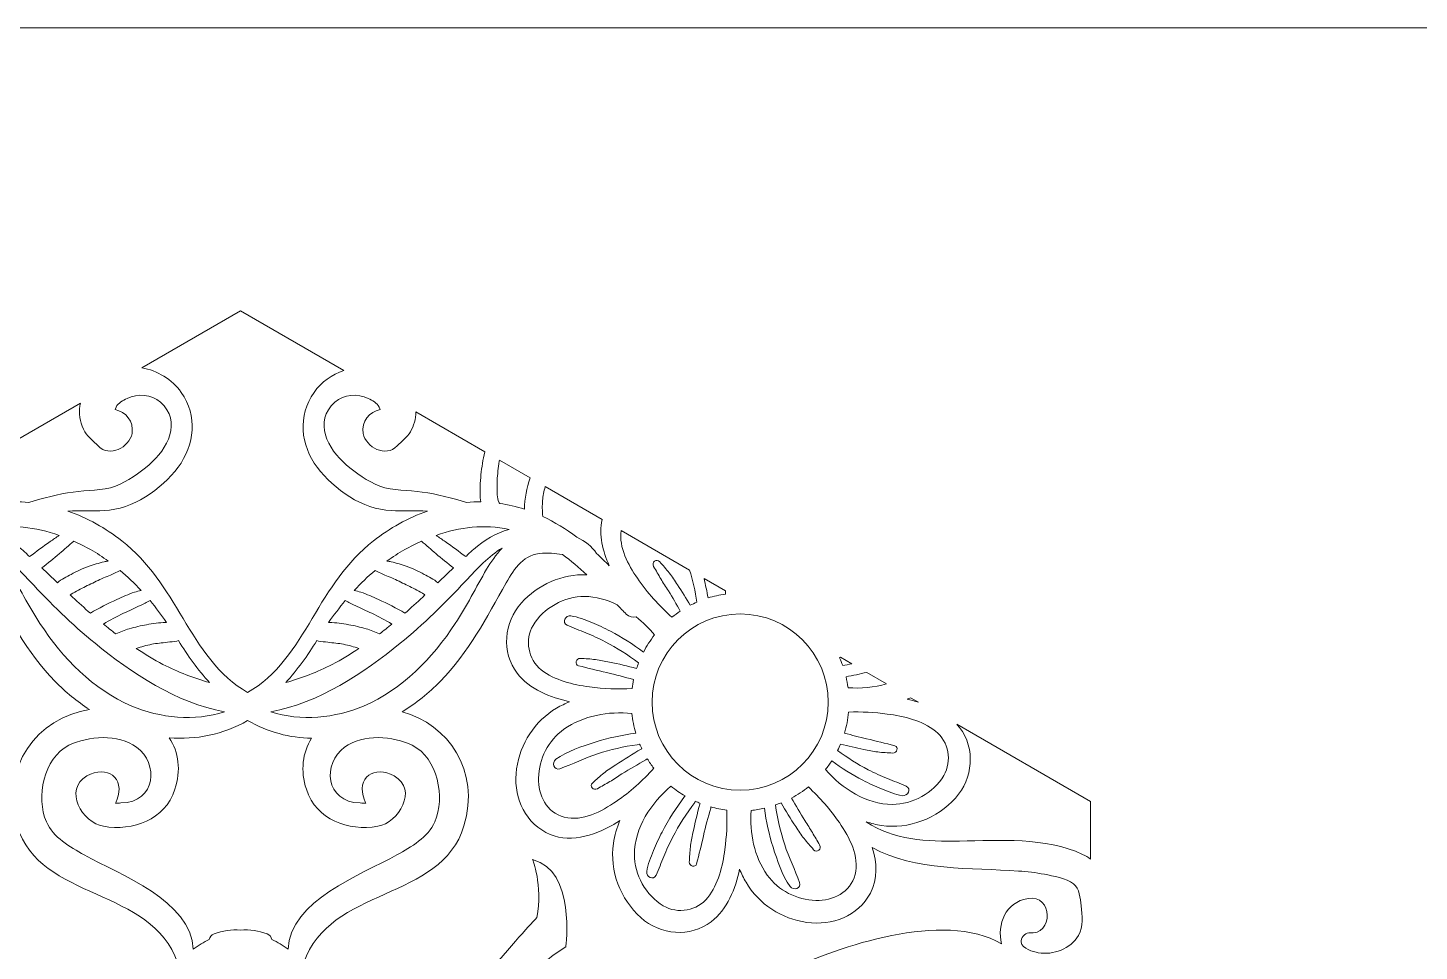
# Model space of a CAD drawing. Extents: x 7 to 992, y -718 to -282.
# Drawn here: x 127.5 to 256, y -367.8 to -282.5 of the extents above; entities that cross this region are included whole.
import ezdxf

# ---------------------------------------------------------------- set-up
doc = ezdxf.new("R2010")
doc.units = 0
doc.header["$MEASUREMENT"] = 0
doc.layers.add('Layer 1', color=7, linetype='Continuous')

msp = doc.modelspace()

# ---------------------------------------------------------------- linework, layer by layer
at = {"layer": 'Layer 1', "lineweight": 0}
for points, knots in [([(515.44, -282.48), (515.44, -282.48), (265.44, -282.48), (265.44, -282.48), (265.44, -282.48), (259.14, -282.48), (259.14, -282.48), (259.14, -282.48), (27.26, -282.48), (27.26, -282.48), (27.26, -282.48), (27.26, -282.86), (27.26, -282.86), (27.26, -282.86), (25.9, -282.86), (25.9, -282.86), (25.9, -282.86), (24.9, -282.86), (24.9, -282.86), (24.9, -282.86), (7.49, -306.85), (7.49, -306.85), (7.49, -306.85), (7.49, -496.33), (7.49, -496.33), (7.49, -496.33), (24.9, -524.26), (24.9, -524.26), (24.9, -524.26), (25.04, -524.26), (25.04, -524.26), (25.04, -524.26), (25.9, -525.98), (25.9, -525.98), (25.9, -525.98), (34.58, -543.33), (34.58, -543.33), (34.58, -543.33), (85.48, -645.12), (85.48, -645.12), (85.48, -645.12), (85.48, -693.39), (85.48, -693.39), (85.48, -693.6), (85.49, -693.81), (85.49, -694.02), (85.35, -694.6), (85.27, -695.2), (85.27, -695.83), (85.27, -695.83), (85.27, -710.02), (85.27, -710.02), (85.27, -714.22), (88.67, -717.63), (92.87, -717.63), (92.87, -717.63), (107.07, -717.63), (107.07, -717.63), (107.48, -717.63), (107.89, -717.59), (108.29, -717.52), (108.74, -717.55), (109.19, -717.56), (109.64, -717.56), (109.64, -717.56), (182.16, -717.56), (182.16, -717.56), (182.56, -717.56), (182.97, -717.55), (183.37, -717.53), (183.74, -717.59), (184.13, -717.63), (184.52, -717.63), (184.52, -717.63), (198.72, -717.63), (198.72, -717.63), (202.92, -717.63), (206.32, -714.22), (206.32, -710.02), (206.32, -710.02), (206.32, -695.83), (206.32, -695.83), (206.32, -695.53), (206.3, -695.25), (206.27, -694.96), (206.3, -694.46), (206.32, -693.96), (206.33, -693.45), (206.33, -693.45), (206.33, -645.12), (206.33, -645.12), (206.33, -645.12), (257.2, -543.33), (257.2, -543.33), (257.2, -543.33), (259.14, -539.46), (259.14, -539.46), (259.14, -539.46), (266.76, -524.21), (266.76, -524.21), (266.76, -524.21), (266.76, -645.12), (266.76, -645.12), (266.76, -645.12), (363.47, -645.12), (363.47, -645.12), (363.74, -645.12), (364, -645.1), (364.27, -645.1), (364.76, -645.2), (365.27, -645.25), (365.79, -645.25), (365.79, -645.25), (379.98, -645.25), (379.98, -645.25), (384.18, -645.25), (387.59, -641.84), (387.59, -637.64), (387.59, -637.64), (387.59, -623.45), (387.59, -623.45), (387.59, -623.12), (387.56, -622.8), (387.52, -622.49), (387.56, -621.96), (387.58, -621.43), (387.58, -620.89), (387.58, -620.89), (387.58, -584.63), (387.58, -584.63), (387.58, -584.63), (508.12, -524.36), (508.12, -524.36), (508.12, -524.36), (508.12, -717.56), (508.12, -717.56), (508.12, -717.56), (544.38, -717.56), (544.38, -717.56), (545.28, -717.56), (546.17, -717.51), (547.05, -717.42), (547.05, -717.42), (560.83, -717.42), (560.83, -717.42), (565.03, -717.42), (568.44, -714.01), (568.44, -709.81), (568.44, -709.81), (568.44, -696.13), (568.44, -696.13), (568.53, -695.25), (568.59, -694.36), (568.59, -693.45), (568.59, -693.45), (568.59, -645.12), (568.59, -645.12), (568.59, -645.12), (689.44, -645.12), (689.44, -645.12), (689.44, -645.12), (689.44, -693.39), (689.44, -693.39), (689.44, -693.59), (689.45, -693.79), (689.46, -693.99), (689.34, -694.51), (689.28, -695.06), (689.28, -695.61), (689.28, -695.61), (689.28, -709.81), (689.28, -709.81), (689.28, -714.01), (692.69, -717.42), (696.89, -717.42), (696.89, -717.42), (710.98, -717.42), (710.98, -717.42), (711.84, -717.51), (712.72, -717.56), (713.61, -717.56), (713.61, -717.56), (749.9, -717.56), (749.9, -717.56), (749.9, -717.56), (749.9, -524.21), (749.9, -524.21), (749.9, -524.21), (870.73, -584.62), (870.73, -584.62), (870.73, -584.62), (870.73, -620.95), (870.73, -620.95), (870.73, -621.35), (870.74, -621.75), (870.76, -622.15), (870.71, -622.51), (870.67, -622.87), (870.67, -623.23), (870.67, -623.23), (870.67, -637.43), (870.67, -637.43), (870.67, -641.63), (874.08, -645.04), (878.28, -645.04), (878.28, -645.04), (892.48, -645.04), (892.48, -645.04), (892.58, -645.04), (892.69, -645.03), (892.79, -645.02), (893.49, -645.08), (894.19, -645.12), (894.9, -645.12), (894.9, -645.12), (991.58, -645.12), (991.58, -645.12), (991.58, -645.12), (991.58, -282.48), (991.58, -282.48), (991.58, -282.48), (515.44, -282.48), (515.44, -282.48)], [0, 0, 0, 0, 1, 1, 1, 2, 2, 2, 3, 3, 3, 4, 4, 4, 5, 5, 5, 6, 6, 6, 7, 7, 7, 8, 8, 8, 9, 9, 9, 10, 10, 10, 11, 11, 11, 12, 12, 12, 13, 13, 13, 14, 14, 14, 15, 15, 15, 16, 16, 16, 17, 17, 17, 18, 18, 18, 19, 19, 19, 20, 20, 20, 21, 21, 21, 22, 22, 22, 23, 23, 23, 24, 24, 24, 25, 25, 25, 26, 26, 26, 27, 27, 27, 28, 28, 28, 29, 29, 29, 30, 30, 30, 31, 31, 31, 32, 32, 32, 33, 33, 33, 34, 34, 34, 35, 35, 35, 36, 36, 36, 37, 37, 37, 38, 38, 38, 39, 39, 39, 40, 40, 40, 41, 41, 41, 42, 42, 42, 43, 43, 43, 44, 44, 44, 45, 45, 45, 46, 46, 46, 47, 47, 47, 48, 48, 48, 49, 49, 49, 50, 50, 50, 51, 51, 51, 52, 52, 52, 53, 53, 53, 54, 54, 54, 55, 55, 55, 56, 56, 56, 57, 57, 57, 58, 58, 58, 59, 59, 59, 60, 60, 60, 61, 61, 61, 62, 62, 62, 63, 63, 63, 64, 64, 64, 65, 65, 65, 66, 66, 66, 67, 67, 67, 68, 68, 68, 69, 69, 69, 70, 70, 70, 71, 71, 71, 72, 72, 72, 73, 73, 73, 74, 74, 74, 74]), ([(153.96, -316.15), (152.43, -318.31), (152.71, -321.02), (154.26, -323.07), (155.81, -325.12), (158.45, -326.97), (161.07, -327.07), (162.19, -327.12), (163.31, -327.08), (164.43, -327.11), (162.63, -327.75), (160.95, -328.69), (159.46, -329.87), (156.94, -331.86), (155.4, -334.32), (153.79, -337.04), (152.27, -339.61), (150.5, -342.39), (147.83, -343.86), (145.16, -342.39), (143.39, -339.61), (141.87, -337.04), (140.26, -334.32), (138.72, -331.86), (136.2, -329.87), (134.71, -328.69), (133.03, -327.75), (131.23, -327.11), (132.35, -327.08), (133.47, -327.12), (134.59, -327.07), (137.21, -326.97), (139.85, -325.12), (141.4, -323.07), (142.94, -321.02), (143.22, -318.31), (141.7, -316.15), (140.84, -314.94), (139.49, -314.15), (138.06, -313.88), (138.06, -313.88), (147.18, -308.62), (147.18, -308.62), (147.18, -308.62), (156.71, -314.12), (156.71, -314.12), (155.62, -314.51), (154.64, -315.19), (153.96, -316.15)], [0, 0, 0, 0, 1, 1, 1, 2, 2, 2, 3, 3, 3, 4, 4, 4, 5, 5, 5, 6, 6, 6, 7, 7, 7, 8, 8, 8, 9, 9, 9, 10, 10, 10, 11, 11, 11, 12, 12, 12, 13, 13, 13, 14, 14, 14, 15, 15, 15, 16, 16, 16, 16]), ([(132.8, -319.79), (133.12, -320.33), (133.6, -320.66), (134.02, -321.1), (135.05, -322.19), (136.91, -321.24), (137.15, -319.95), (137.34, -318.84), (136.57, -317.93), (135.59, -317.74), (135.59, -317.74), (135.68, -317.51), (135.68, -317.51), (135.86, -317.13), (136.33, -316.89), (136.69, -316.72), (137.68, -316.26), (138.93, -316.29), (139.77, -317.05), (141.78, -318.86), (140.42, -321.39), (138.74, -322.83), (137.82, -323.61), (136.76, -324.38), (135.63, -324.81), (134.39, -325.28), (132.99, -325.16), (131.7, -325.36), (130.33, -325.57), (128.95, -325.89), (127.61, -326.31), (127.16, -326.27), (126.73, -326.26), (126.3, -326.26), (126.38, -325.79), (126.37, -325.3), (126.35, -324.82), (126.33, -324.12), (126.26, -323.41), (126.14, -322.72), (126.04, -322.16), (125.95, -321.55), (125.68, -321.03), (125.68, -321.03), (132.39, -317.16), (132.39, -317.16), (132.35, -317.31), (132.32, -317.46), (132.31, -317.61), (132.23, -318.37), (132.41, -319.13), (132.8, -319.79)], [0, 0, 0, 0, 1, 1, 1, 2, 2, 2, 3, 3, 3, 4, 4, 4, 5, 5, 5, 6, 6, 6, 7, 7, 7, 8, 8, 8, 9, 9, 9, 10, 10, 10, 11, 11, 11, 12, 12, 12, 13, 13, 13, 14, 14, 14, 15, 15, 15, 16, 16, 16, 17, 17, 17, 17]), ([(158.51, -319.95), (158.74, -321.24), (160.6, -322.19), (161.64, -321.1), (162.06, -320.66), (162.54, -320.33), (162.86, -319.79), (163.19, -319.24), (163.36, -318.6), (163.36, -317.96), (163.36, -317.96), (169.73, -321.64), (169.73, -321.64), (169.63, -322), (169.58, -322.37), (169.52, -322.72), (169.4, -323.41), (169.33, -324.12), (169.31, -324.82), (169.29, -325.3), (169.28, -325.79), (169.36, -326.26), (168.93, -326.26), (168.49, -326.27), (168.05, -326.31), (166.71, -325.89), (165.33, -325.57), (163.96, -325.36), (162.67, -325.16), (161.26, -325.28), (160.03, -324.81), (158.9, -324.38), (157.83, -323.61), (156.92, -322.83), (155.24, -321.39), (153.87, -318.86), (155.89, -317.05), (156.73, -316.29), (157.98, -316.26), (158.97, -316.72), (159.33, -316.89), (159.8, -317.13), (159.98, -317.51), (159.98, -317.51), (160.07, -317.74), (160.07, -317.74), (159.09, -317.93), (158.32, -318.84), (158.51, -319.95)], [0, 0, 0, 0, 1, 1, 1, 2, 2, 2, 3, 3, 3, 4, 4, 4, 5, 5, 5, 6, 6, 6, 7, 7, 7, 8, 8, 8, 9, 9, 9, 10, 10, 10, 11, 11, 11, 12, 12, 12, 13, 13, 13, 14, 14, 14, 15, 15, 15, 16, 16, 16, 16]), ([(173.39, -326.94), (172.65, -326.7), (171.89, -326.52), (171.11, -326.41), (171.11, -326.41), (171.06, -326.35), (171.06, -326.35), (171.06, -326.35), (170.97, -326.13), (170.97, -326.13), (170.97, -326.13), (170.94, -325.98), (170.94, -325.98), (170.84, -325.5), (170.86, -325), (170.87, -324.51), (170.89, -323.92), (170.94, -323.34), (171.03, -322.76), (171.04, -322.64), (171.07, -322.53), (171.09, -322.42), (171.09, -322.42), (173.91, -324.05), (173.91, -324.05), (173.6, -324.98), (173.41, -325.96), (173.39, -326.94)], [0, 0, 0, 0, 1, 1, 1, 2, 2, 2, 3, 3, 3, 4, 4, 4, 5, 5, 5, 6, 6, 6, 7, 7, 7, 8, 8, 8, 9, 9, 9, 9]), ([(181.23, -332.16), (180.85, -331.78), (180.45, -331.4), (180.05, -331.03), (179.63, -330.38), (178.99, -329.88), (178.23, -329.53), (177.23, -328.78), (176.19, -328.13), (175.08, -327.61), (175.04, -327.11), (175.03, -326.6), (175.07, -326.13), (175.11, -325.73), (175.2, -325.29), (175.31, -324.86), (175.31, -324.86), (180.57, -327.9), (180.57, -327.9), (180.26, -329.31), (180.62, -330.83), (181.23, -332.16)], [0, 0, 0, 0, 1, 1, 1, 2, 2, 2, 3, 3, 3, 4, 4, 4, 5, 5, 5, 6, 6, 6, 7, 7, 7, 7]), ([(130.42, -329.36), (130.14, -329.55), (129.86, -329.74), (129.58, -329.93), (128.94, -330.37), (128.32, -330.85), (127.69, -331.32), (127.45, -331.1), (127.21, -330.87), (126.97, -330.66), (125.98, -329.78), (124.87, -329.15), (123.68, -328.81), (125.97, -328.3), (128.25, -328.59), (130.42, -329.36)], [0, 0, 0, 0, 1, 1, 1, 2, 2, 2, 3, 3, 3, 4, 4, 4, 5, 5, 5, 5]), ([(171.98, -328.81), (170.78, -329.15), (169.68, -329.78), (168.69, -330.66), (168.44, -330.87), (168.21, -331.1), (167.97, -331.32), (167.34, -330.85), (166.72, -330.37), (166.08, -329.93), (165.8, -329.74), (165.52, -329.55), (165.24, -329.36), (167.41, -328.59), (169.69, -328.3), (171.98, -328.81)], [0, 0, 0, 0, 1, 1, 1, 2, 2, 2, 3, 3, 3, 4, 4, 4, 5, 5, 5, 5]), ([(188.71, -335.82), (188.33, -335.19), (187.95, -334.55), (187.54, -333.93), (187.29, -333.56), (187.05, -333.17), (186.77, -332.83), (186.48, -332.48), (186.19, -332.14), (185.89, -331.8), (185.58, -331.45), (185.1, -331.85), (185.33, -332.24), (185.56, -332.62), (185.77, -333), (185.99, -333.38), (186.21, -333.76), (186.46, -334.12), (186.7, -334.49), (187.08, -335.1), (187.44, -335.73), (187.79, -336.36), (187.53, -336.53), (187.27, -336.72), (187.02, -336.92), (185.83, -335.85), (184.74, -334.65), (183.83, -333.32), (182.97, -332.07), (182.11, -330.48), (182.32, -328.91), (182.32, -328.91), (188.64, -332.56), (188.64, -332.56), (188.94, -333.53), (189.17, -334.52), (189.33, -335.53), (189.11, -335.62), (188.91, -335.72), (188.71, -335.82)], [0, 0, 0, 0, 1, 1, 1, 2, 2, 2, 3, 3, 3, 4, 4, 4, 5, 5, 5, 6, 6, 6, 7, 7, 7, 8, 8, 8, 9, 9, 9, 10, 10, 10, 11, 11, 11, 12, 12, 12, 13, 13, 13, 13]), ([(134.57, -331.79), (134.07, -331.92), (133.58, -332.07), (133.09, -332.25), (132.55, -332.44), (132.03, -332.69), (131.53, -332.96), (131.11, -333.19), (130.63, -333.42), (130.26, -333.73), (129.78, -333.27), (129.3, -332.82), (128.82, -332.36), (129.37, -331.93), (129.92, -331.5), (130.45, -331.04), (130.89, -330.66), (131.33, -330.28), (131.77, -329.9), (132.29, -330.14), (132.81, -330.39), (133.32, -330.67), (133.89, -330.99), (134.43, -331.36), (134.96, -331.74), (134.83, -331.76), (134.7, -331.76), (134.57, -331.79)], [0, 0, 0, 0, 1, 1, 1, 2, 2, 2, 3, 3, 3, 4, 4, 4, 5, 5, 5, 6, 6, 6, 7, 7, 7, 8, 8, 8, 9, 9, 9, 9]), ([(160.7, -331.74), (161.23, -331.36), (161.77, -330.99), (162.34, -330.67), (162.85, -330.39), (163.37, -330.14), (163.89, -329.9), (164.33, -330.28), (164.77, -330.66), (165.21, -331.04), (165.74, -331.5), (166.29, -331.93), (166.84, -332.36), (166.36, -332.82), (165.88, -333.27), (165.4, -333.73), (165.03, -333.42), (164.55, -333.19), (164.13, -332.96), (163.63, -332.69), (163.11, -332.44), (162.57, -332.25), (162.08, -332.07), (161.59, -331.92), (161.08, -331.79), (160.96, -331.76), (160.83, -331.76), (160.7, -331.74)], [0, 0, 0, 0, 1, 1, 1, 2, 2, 2, 3, 3, 3, 4, 4, 4, 5, 5, 5, 6, 6, 6, 7, 7, 7, 8, 8, 8, 9, 9, 9, 9]), ([(123.94, -333.74), (125.77, -336.99), (127.42, -340.14), (130.05, -342.85), (131, -343.83), (132.08, -344.71), (133.23, -345.45), (128.46, -346.18), (124.9, -350.71), (126.55, -356.2), (128.63, -363.13), (139.02, -361.86), (141.34, -368.81), (140.77, -369.37), (140.28, -369.96), (139.89, -370.55), (138.29, -372.98), (136.4, -377.25), (136.97, -380.43), (135.48, -381.16), (134.09, -382.08), (132.83, -383.16), (132.83, -383.16), (129, -378.06), (129, -378.06), (128.24, -373.47), (119.82, -364.67), (119.82, -364.67), (119.25, -361.61), (120.21, -359.31), (120.21, -359.31), (116.19, -360.27), (117.15, -367.35), (117.15, -367.35), (123.65, -371.17), (125.37, -380.35), (125.37, -380.35), (128.61, -382.22), (130.06, -384.17), (130.68, -385.3), (130, -386.09), (129.38, -386.94), (128.82, -387.84), (126.57, -386.7), (124.08, -385.98), (121.85, -384.81), (118.93, -383.28), (116.1, -381.62), (113.35, -379.8), (107.88, -376.2), (102.53, -372.18), (96.54, -369.46), (92.41, -367.59), (83.84, -364.48), (78.31, -366.43), (78.43, -364.82), (77.6, -363.2), (75.75, -362.89), (73.45, -362.5), (73.34, -366.31), (75.69, -366.08), (76.06, -366.05), (76.46, -366.59), (76.39, -366.94), (76.28, -367.54), (75.29, -367.82), (74.81, -367.9), (73.45, -368.15), (71.79, -367.56), (71.1, -366.31), (70.63, -365.48), (70.72, -364.47), (70.85, -363.57), (70.95, -362.87), (70.97, -361.99), (71.56, -361.54), (72.21, -361.03), (73.45, -360.81), (74.23, -360.66), (75.03, -360.5), (75.83, -360.42), (76.64, -360.36), (80.92, -360.04), (86.24, -360.39), (90.13, -358.2), (89.7, -359.59), (89.61, -361.08), (90.31, -362.39), (91.46, -364.54), (93.83, -365.43), (96.19, -365.1), (98.52, -364.77), (100.6, -363.43), (101.8, -361.4), (102.02, -361.01), (102.21, -360.6), (102.38, -360.19), (102.78, -361.97), (103.52, -363.91), (105.01, -365.04), (106.96, -366.53), (109.71, -366.27), (111.51, -364.66), (113.41, -362.96), (114.42, -360.34), (114.05, -357.81), (113.94, -357.08), (113.73, -356.37), (113.45, -355.69), (113.64, -355.81), (113.82, -355.95), (114.02, -356.06), (115.85, -357.11), (118.29, -357.87), (120.28, -356.8), (122.44, -355.65), (123.32, -353.27), (122.99, -350.92), (122.66, -348.59), (121.33, -346.51), (119.29, -345.31), (118.9, -345.08), (118.5, -344.9), (118.09, -344.72), (119.86, -344.33), (121.8, -343.59), (122.93, -342.1), (124.42, -340.15), (124.16, -337.4), (122.55, -335.6), (121.03, -333.9), (118.77, -332.92), (116.5, -333), (117.22, -332.33), (117.97, -331.7), (118.76, -331.13), (119.42, -331.01), (120.12, -330.99), (120.6, -331.01), (122.3, -331.07), (123.17, -332.37), (123.94, -333.74)], [0, 0, 0, 0, 1, 1, 1, 2, 2, 2, 3, 3, 3, 4, 4, 4, 5, 5, 5, 6, 6, 6, 7, 7, 7, 8, 8, 8, 9, 9, 9, 10, 10, 10, 11, 11, 11, 12, 12, 12, 13, 13, 13, 14, 14, 14, 15, 15, 15, 16, 16, 16, 17, 17, 17, 18, 18, 18, 19, 19, 19, 20, 20, 20, 21, 21, 21, 22, 22, 22, 23, 23, 23, 24, 24, 24, 25, 25, 25, 26, 26, 26, 27, 27, 27, 28, 28, 28, 29, 29, 29, 30, 30, 30, 31, 31, 31, 32, 32, 32, 33, 33, 33, 34, 34, 34, 35, 35, 35, 36, 36, 36, 37, 37, 37, 38, 38, 38, 39, 39, 39, 40, 40, 40, 41, 41, 41, 42, 42, 42, 43, 43, 43, 44, 44, 44, 45, 45, 45, 46, 46, 46, 47, 47, 47, 47]), ([(137.12, -345.12), (133.53, -343.58), (130.77, -340.71), (128.65, -337.5), (127.58, -335.88), (126.74, -334.16), (125.76, -332.49), (125.36, -331.82), (124.89, -331.13), (124.33, -330.53), (125.57, -331.29), (126.61, -332.41), (127.71, -333.59), (129.6, -335.63), (131.59, -337.57), (133.74, -339.33), (137.06, -342.04), (141.29, -344.86), (145.69, -345.66), (142.93, -346.56), (139.72, -346.23), (137.12, -345.12)], [0, 0, 0, 0, 1, 1, 1, 2, 2, 2, 3, 3, 3, 4, 4, 4, 5, 5, 5, 6, 6, 6, 7, 7, 7, 7]), ([(161.91, -339.33), (164.07, -337.57), (166.06, -335.63), (167.95, -333.59), (169.04, -332.41), (170.09, -331.29), (171.33, -330.53), (170.77, -331.13), (170.3, -331.82), (169.9, -332.49), (168.92, -334.16), (168.07, -335.88), (167.01, -337.5), (164.88, -340.71), (162.13, -343.58), (158.54, -345.12), (155.94, -346.23), (152.73, -346.56), (149.97, -345.66), (154.37, -344.86), (158.6, -342.04), (161.91, -339.33)], [0, 0, 0, 0, 1, 1, 1, 2, 2, 2, 3, 3, 3, 4, 4, 4, 5, 5, 5, 6, 6, 6, 7, 7, 7, 7]), ([(175.06, -331.01), (175.54, -330.99), (176.23, -331.01), (176.9, -331.13), (177.69, -331.7), (178.43, -332.33), (179.16, -333), (176.89, -332.92), (174.63, -333.9), (173.11, -335.6), (171.5, -337.4), (171.24, -340.15), (172.72, -342.1), (173.86, -343.59), (175.8, -344.33), (177.57, -344.72), (177.16, -344.9), (176.75, -345.08), (176.37, -345.31), (174.33, -346.51), (173, -348.59), (172.67, -350.92), (172.33, -353.27), (173.22, -355.65), (175.38, -356.8), (177.37, -357.87), (179.81, -357.11), (181.64, -356.06), (181.83, -355.95), (182.02, -355.81), (182.21, -355.69), (181.93, -356.37), (181.72, -357.08), (181.61, -357.81), (181.24, -360.34), (182.25, -362.96), (184.15, -364.66), (185.95, -366.27), (188.7, -366.53), (190.65, -365.04), (192.14, -363.91), (192.88, -361.97), (193.27, -360.19), (193.44, -360.6), (193.63, -361.01), (193.86, -361.4), (195.06, -363.43), (197.14, -364.77), (199.47, -365.1), (201.82, -365.43), (204.2, -364.54), (205.35, -362.39), (206.05, -361.08), (205.96, -359.59), (205.52, -358.2), (209.42, -360.39), (214.74, -360.04), (219.02, -360.36), (219.83, -360.42), (220.63, -360.5), (221.42, -360.66), (222.21, -360.81), (223.44, -361.03), (224.1, -361.54), (224.69, -361.99), (224.71, -362.87), (224.81, -363.57), (224.94, -364.47), (225.02, -365.48), (224.56, -366.31), (223.87, -367.56), (222.21, -368.15), (220.85, -367.9), (220.37, -367.82), (219.38, -367.54), (219.27, -366.94), (219.2, -366.59), (219.6, -366.05), (219.97, -366.08), (222.32, -366.31), (222.21, -362.5), (219.91, -362.89), (217.8, -363.24), (217.03, -365.28), (217.46, -367.09), (212.09, -363.91), (202.32, -367.42), (197.82, -369.46), (191.82, -372.18), (186.48, -376.2), (181.01, -379.8), (178.26, -381.62), (175.43, -383.28), (172.51, -384.81), (170.28, -385.98), (167.79, -386.7), (165.54, -387.84), (164.98, -386.94), (164.36, -386.09), (163.68, -385.3), (164.3, -384.17), (165.75, -382.22), (168.99, -380.35), (168.99, -380.35), (170.71, -371.17), (177.21, -367.35), (177.21, -367.35), (178.17, -360.27), (174.15, -359.31), (174.15, -359.31), (175.11, -361.61), (174.53, -364.67), (174.53, -364.67), (166.12, -373.47), (165.35, -378.06), (165.35, -378.06), (161.53, -383.16), (161.53, -383.16), (160.27, -382.08), (158.88, -381.16), (157.39, -380.43), (157.96, -377.25), (156.07, -372.98), (154.47, -370.55), (154.08, -369.96), (153.58, -369.37), (153.02, -368.81), (155.34, -361.86), (165.73, -363.13), (167.81, -356.2), (169.34, -351.09), (166.36, -346.82), (162.1, -345.66), (163.37, -344.87), (164.56, -343.93), (165.61, -342.85), (168.24, -340.14), (169.89, -336.99), (171.71, -333.74), (172.49, -332.37), (173.36, -331.07), (175.06, -331.01)], [0, 0, 0, 0, 1, 1, 1, 2, 2, 2, 3, 3, 3, 4, 4, 4, 5, 5, 5, 6, 6, 6, 7, 7, 7, 8, 8, 8, 9, 9, 9, 10, 10, 10, 11, 11, 11, 12, 12, 12, 13, 13, 13, 14, 14, 14, 15, 15, 15, 16, 16, 16, 17, 17, 17, 18, 18, 18, 19, 19, 19, 20, 20, 20, 21, 21, 21, 22, 22, 22, 23, 23, 23, 24, 24, 24, 25, 25, 25, 26, 26, 26, 27, 27, 27, 28, 28, 28, 29, 29, 29, 30, 30, 30, 31, 31, 31, 32, 32, 32, 33, 33, 33, 34, 34, 34, 35, 35, 35, 36, 36, 36, 37, 37, 37, 38, 38, 38, 39, 39, 39, 40, 40, 40, 41, 41, 41, 42, 42, 42, 43, 43, 43, 44, 44, 44, 45, 45, 45, 46, 46, 46, 47, 47, 47, 47]), ([(137.37, -334.61), (136.82, -334.79), (136.28, -335.04), (135.75, -335.28), (134.91, -335.66), (134.1, -336.09), (133.3, -336.53), (133.3, -336.53), (133.11, -336.38), (133.11, -336.38), (132.54, -335.88), (131.99, -335.38), (131.44, -334.86), (131.44, -334.86), (131.69, -334.71), (131.69, -334.71), (131.91, -334.58), (132.14, -334.45), (132.37, -334.33), (132.8, -334.1), (133.24, -333.89), (133.68, -333.68), (134.12, -333.46), (134.56, -333.26), (135.02, -333.09), (135.37, -332.95), (135.71, -332.77), (136.05, -332.59), (136.73, -333.17), (137.38, -333.78), (137.98, -334.44), (137.78, -334.49), (137.57, -334.55), (137.37, -334.61)], [0, 0, 0, 0, 1, 1, 1, 2, 2, 2, 3, 3, 3, 4, 4, 4, 5, 5, 5, 6, 6, 6, 7, 7, 7, 8, 8, 8, 9, 9, 9, 10, 10, 10, 11, 11, 11, 11]), ([(161.98, -333.68), (162.41, -333.89), (162.86, -334.1), (163.29, -334.33), (163.52, -334.45), (163.75, -334.58), (163.97, -334.71), (163.97, -334.71), (164.21, -334.86), (164.21, -334.86), (163.67, -335.38), (163.11, -335.88), (162.55, -336.38), (162.55, -336.38), (162.36, -336.53), (162.36, -336.53), (161.56, -336.09), (160.75, -335.66), (159.91, -335.28), (159.38, -335.04), (158.84, -334.79), (158.29, -334.61), (158.09, -334.55), (157.88, -334.49), (157.68, -334.44), (158.28, -333.78), (158.92, -333.17), (159.6, -332.59), (159.95, -332.77), (160.29, -332.95), (160.64, -333.09), (161.1, -333.26), (161.54, -333.46), (161.98, -333.68)], [0, 0, 0, 0, 1, 1, 1, 2, 2, 2, 3, 3, 3, 4, 4, 4, 5, 5, 5, 6, 6, 6, 7, 7, 7, 8, 8, 8, 9, 9, 9, 10, 10, 10, 11, 11, 11, 11]), ([(189.98, -333.33), (189.98, -333.33), (191.97, -334.48), (191.97, -334.48), (191.96, -334.59), (191.96, -334.69), (191.95, -334.8), (191.4, -334.87), (190.86, -334.98), (190.35, -335.14), (190.25, -334.53), (190.12, -333.93), (189.98, -333.33)], [0, 0, 0, 0, 1, 1, 1, 2, 2, 2, 3, 3, 3, 4, 4, 4, 4]), ([(140.26, -337.4), (139.67, -337.41), (139.07, -337.51), (138.5, -337.61), (137.95, -337.7), (137.42, -337.83), (136.89, -337.99), (136.48, -338.11), (136.06, -338.27), (135.66, -338.46), (135.27, -338.16), (134.88, -337.86), (134.5, -337.55), (135.11, -337.2), (135.73, -336.87), (136.36, -336.56), (136.87, -336.31), (137.39, -336.1), (137.89, -335.85), (138.2, -335.69), (138.51, -335.54), (138.82, -335.39), (139.36, -336.04), (139.86, -336.71), (140.34, -337.4), (140.34, -337.4), (140.26, -337.4), (140.26, -337.4)], [0, 0, 0, 0, 1, 1, 1, 2, 2, 2, 3, 3, 3, 4, 4, 4, 5, 5, 5, 6, 6, 6, 7, 7, 7, 8, 8, 8, 9, 9, 9, 9]), ([(157.77, -335.85), (158.27, -336.1), (158.79, -336.31), (159.3, -336.56), (159.93, -336.87), (160.55, -337.2), (161.15, -337.55), (160.78, -337.86), (160.39, -338.16), (160, -338.46), (159.6, -338.27), (159.18, -338.11), (158.77, -337.99), (158.24, -337.83), (157.7, -337.7), (157.16, -337.61), (156.58, -337.51), (155.98, -337.41), (155.4, -337.4), (155.4, -337.4), (155.31, -337.4), (155.31, -337.4), (155.79, -336.71), (156.3, -336.04), (156.84, -335.39), (157.15, -335.54), (157.46, -335.69), (157.77, -335.85)], [0, 0, 0, 0, 1, 1, 1, 2, 2, 2, 3, 3, 3, 4, 4, 4, 5, 5, 5, 6, 6, 6, 7, 7, 7, 8, 8, 8, 9, 9, 9, 9]), ([(182.79, -336.63), (183.07, -336.91), (183.41, -336.96), (183.7, -336.88), (184.34, -337.39), (184.92, -337.96), (185.41, -338.56), (185.02, -339.05), (184.68, -339.58), (184.39, -340.14), (183.42, -339.42), (182.4, -338.76), (181.33, -338.21), (180.77, -337.92), (180.2, -337.65), (179.62, -337.41), (178.99, -337.16), (178.36, -336.9), (177.69, -336.79), (177.2, -336.71), (176.82, -337.41), (177.34, -337.66), (177.9, -337.93), (178.49, -338.12), (179.07, -338.36), (179.67, -338.61), (180.26, -338.88), (180.84, -339.18), (181.93, -339.75), (182.96, -340.4), (183.94, -341.14), (183.87, -341.31), (183.81, -341.48), (183.75, -341.65), (182.92, -341.43), (182.09, -341.23), (181.25, -341.06), (180.82, -340.98), (180.39, -340.88), (179.96, -340.83), (179.5, -340.77), (179.03, -340.75), (178.56, -340.72), (178.19, -340.69), (177.99, -341.3), (178.4, -341.4), (179.26, -341.62), (180.12, -341.84), (180.99, -342.03), (181.82, -342.23), (182.65, -342.44), (183.47, -342.68), (183.42, -342.96), (183.38, -343.23), (183.34, -343.51), (182.03, -343.58), (180.71, -343.54), (179.4, -343.36), (177.86, -343.14), (176.2, -342.76), (174.95, -341.78), (173.72, -340.81), (173.41, -339.01), (174.19, -337.67), (175.13, -336.06), (177.09, -335), (178.95, -335), (179.99, -335.01), (181, -335.3), (181.95, -335.76), (182.23, -336.05), (182.51, -336.34), (182.79, -336.63)], [0, 0, 0, 0, 1, 1, 1, 2, 2, 2, 3, 3, 3, 4, 4, 4, 5, 5, 5, 6, 6, 6, 7, 7, 7, 8, 8, 8, 9, 9, 9, 10, 10, 10, 11, 11, 11, 12, 12, 12, 13, 13, 13, 14, 14, 14, 15, 15, 15, 16, 16, 16, 17, 17, 17, 18, 18, 18, 19, 19, 19, 20, 20, 20, 21, 21, 21, 22, 22, 22, 23, 23, 23, 24, 24, 24, 24]), ([(193.32, -336.62), (197.81, -336.62), (201.46, -340.27), (201.46, -344.76), (201.46, -349.24), (197.81, -352.89), (193.32, -352.89), (188.83, -352.89), (185.18, -349.24), (185.18, -344.76), (185.18, -340.27), (188.83, -336.62), (193.32, -336.62)], [0, 0, 0, 0, 1, 1, 1, 2, 2, 2, 3, 3, 3, 4, 4, 4, 4]), ([(140.01, -341.28), (139.16, -340.83), (138.34, -340.33), (137.54, -339.8), (138.01, -339.65), (138.48, -339.52), (138.97, -339.42), (139.45, -339.33), (139.89, -339.29), (140.42, -339.23), (140.71, -339.19), (141.01, -339.18), (141.29, -339.12), (141.29, -339.12), (141.44, -339.08), (141.44, -339.08), (142.3, -340.44), (143.22, -341.79), (144.31, -342.96), (142.85, -342.53), (141.42, -342.01), (140.01, -341.28)], [0, 0, 0, 0, 1, 1, 1, 2, 2, 2, 3, 3, 3, 4, 4, 4, 5, 5, 5, 6, 6, 6, 7, 7, 7, 7]), ([(156.69, -339.42), (157.17, -339.52), (157.65, -339.65), (158.11, -339.8), (157.32, -340.33), (156.5, -340.83), (155.65, -341.28), (154.24, -342.01), (152.81, -342.53), (151.35, -342.96), (152.44, -341.79), (153.36, -340.44), (154.22, -339.08), (154.22, -339.08), (154.36, -339.12), (154.36, -339.12), (154.65, -339.18), (154.95, -339.19), (155.24, -339.23), (155.76, -339.29), (156.2, -339.33), (156.69, -339.42)], [0, 0, 0, 0, 1, 1, 1, 2, 2, 2, 3, 3, 3, 4, 4, 4, 5, 5, 5, 6, 6, 6, 7, 7, 7, 7]), ([(202.79, -341.39), (202.7, -341.14), (202.61, -340.9), (202.5, -340.66), (202.5, -340.66), (202.59, -340.61), (202.59, -340.61), (202.59, -340.61), (203.64, -341.22), (203.64, -341.22), (203.35, -341.27), (203.07, -341.34), (202.79, -341.39)], [0, 0, 0, 0, 1, 1, 1, 2, 2, 2, 3, 3, 3, 4, 4, 4, 4]), ([(205.02, -342.01), (205.02, -342.01), (206.84, -343.07), (206.84, -343.07), (205.69, -343.4), (204.46, -343.52), (203.28, -343.43), (203.24, -343.09), (203.17, -342.75), (203.1, -342.42), (203.74, -342.31), (204.38, -342.17), (205.02, -342.01)], [0, 0, 0, 0, 1, 1, 1, 2, 2, 2, 3, 3, 3, 4, 4, 4, 4]), ([(208.74, -344.49), (208.85, -344.45), (208.95, -344.4), (209.06, -344.35), (209.06, -344.35), (209.78, -344.77), (209.78, -344.77), (209.44, -344.66), (209.09, -344.57), (208.74, -344.49)], [0, 0, 0, 0, 1, 1, 1, 2, 2, 2, 3, 3, 3, 3]), ([(176.66, -350.91), (177.85, -350.5), (178.96, -349.91), (180.15, -349.53), (181.35, -349.15), (182.57, -348.86), (183.82, -348.69), (183.82, -348.69), (184.03, -348.63), (184.03, -348.63), (184.1, -348.78), (184.18, -348.93), (184.25, -349.08), (184.25, -349.08), (184.18, -349.1), (184.18, -349.1), (183.38, -349.56), (182.6, -350.04), (181.83, -350.55), (181.46, -350.8), (181.07, -351.04), (180.72, -351.32), (180.38, -351.61), (180.04, -351.9), (179.7, -352.2), (179.35, -352.51), (179.75, -352.99), (180.14, -352.76), (180.51, -352.53), (180.9, -352.32), (181.28, -352.1), (181.66, -351.88), (182.02, -351.62), (182.39, -351.39), (183.11, -350.94), (183.85, -350.51), (184.6, -350.1), (184.6, -350.1), (184.74, -349.99), (184.74, -349.99), (184.93, -350.29), (185.13, -350.59), (185.35, -350.87), (184.31, -352.02), (183.15, -353.06), (181.87, -353.93), (180.52, -354.86), (178.76, -355.81), (177.07, -355.38), (175.43, -354.96), (174.65, -353.35), (174.69, -351.77), (174.74, -349.99), (175.59, -348.31), (177.04, -347.27), (178.81, -346), (181.17, -345.59), (183.31, -345.81), (183.38, -346.43), (183.5, -347.04), (183.68, -347.63), (182.41, -347.81), (181.16, -348.07), (179.93, -348.46), (178.71, -348.84), (177.35, -349.28), (176.3, -350.04), (175.9, -350.33), (176.11, -351.1), (176.66, -350.91)], [0, 0, 0, 0, 1, 1, 1, 2, 2, 2, 3, 3, 3, 4, 4, 4, 5, 5, 5, 6, 6, 6, 7, 7, 7, 8, 8, 8, 9, 9, 9, 10, 10, 10, 11, 11, 11, 12, 12, 12, 13, 13, 13, 14, 14, 14, 15, 15, 15, 16, 16, 16, 17, 17, 17, 18, 18, 18, 19, 19, 19, 20, 20, 20, 21, 21, 21, 22, 22, 22, 23, 23, 23, 23]), ([(208.65, -352.53), (208.09, -352.26), (207.49, -352.07), (206.92, -351.82), (206.32, -351.58), (205.73, -351.31), (205.15, -351.01), (204.16, -350.49), (203.22, -349.89), (202.32, -349.24), (202.42, -349.03), (202.52, -348.83), (202.6, -348.63), (203.31, -348.81), (204.02, -348.98), (204.74, -349.13), (205.17, -349.21), (205.59, -349.31), (206.02, -349.36), (206.49, -349.42), (206.96, -349.44), (207.42, -349.47), (207.8, -349.5), (208, -348.89), (207.59, -348.79), (206.73, -348.57), (205.87, -348.35), (205, -348.15), (204.31, -348), (203.64, -347.81), (202.96, -347.62), (203.15, -347), (203.27, -346.35), (203.33, -345.68), (204.53, -345.64), (205.73, -345.69), (206.91, -345.86), (208.45, -346.07), (210.12, -346.45), (211.36, -347.44), (212.59, -348.4), (212.91, -350.2), (212.12, -351.55), (211.18, -353.16), (209.22, -354.22), (207.37, -354.21), (204.99, -354.2), (202.74, -352.75), (201.2, -350.99), (201.41, -350.73), (201.6, -350.46), (201.78, -350.18), (202.7, -350.85), (203.65, -351.46), (204.66, -351.98), (205.22, -352.27), (205.79, -352.54), (206.37, -352.78), (207, -353.03), (207.63, -353.29), (208.3, -353.4), (208.79, -353.48), (209.17, -352.78), (208.65, -352.53)], [0, 0, 0, 0, 1, 1, 1, 2, 2, 2, 3, 3, 3, 4, 4, 4, 5, 5, 5, 6, 6, 6, 7, 7, 7, 8, 8, 8, 9, 9, 9, 10, 10, 10, 11, 11, 11, 12, 12, 12, 13, 13, 13, 14, 14, 14, 15, 15, 15, 16, 16, 16, 17, 17, 17, 18, 18, 18, 19, 19, 19, 20, 20, 20, 21, 21, 21, 21]), ([(153.74, -348.1), (152.89, -349.42), (152.69, -351.1), (153.25, -352.81), (154.2, -355.69), (157.11, -356.67), (159.85, -356.23), (161.78, -355.91), (163.6, -352.84), (161.37, -351.58), (159.56, -350.56), (157.81, -351.7), (158.61, -353.81), (158.65, -353.91), (158.69, -354.01), (158.74, -354.09), (158.58, -354.1), (158.41, -354.09), (158.23, -354.07), (154.94, -354.01), (154.75, -350.41), (156.79, -348.92), (158.5, -347.69), (161.26, -347.86), (163.04, -348.75), (165.4, -349.92), (166.09, -353.59), (165.12, -355.81), (164.49, -357.26), (162.93, -358.13), (161.62, -358.87), (158.28, -360.72), (151.76, -363.08), (151.56, -367.58), (151.09, -367.24), (150.58, -366.93), (150.07, -366.67), (150.02, -366.46), (149.88, -366.26), (149.63, -366.16), (148.84, -365.85), (148.01, -365.76), (147.18, -365.82), (146.35, -365.76), (145.52, -365.85), (144.73, -366.16), (144.48, -366.26), (144.33, -366.46), (144.29, -366.67), (143.77, -366.93), (143.27, -367.24), (142.8, -367.58), (142.6, -363.08), (136.08, -360.72), (132.74, -358.87), (131.42, -358.13), (129.87, -357.26), (129.24, -355.81), (128.27, -353.59), (128.96, -349.92), (131.32, -348.75), (133.1, -347.86), (135.86, -347.69), (137.57, -348.92), (139.61, -350.41), (139.42, -354.01), (136.12, -354.07), (135.95, -354.09), (135.78, -354.1), (135.62, -354.09), (135.67, -354.01), (135.71, -353.91), (135.75, -353.81), (136.55, -351.7), (134.8, -350.56), (132.99, -351.58), (130.76, -352.84), (132.58, -355.91), (134.5, -356.23), (137.25, -356.67), (140.16, -355.69), (141.11, -352.81), (141.68, -351.08), (141.47, -349.39), (140.59, -348.05), (143.06, -348.25), (145.55, -347.79), (147.83, -346.45), (149.7, -347.55), (151.72, -348.06), (153.74, -348.1)], [0, 0, 0, 0, 1, 1, 1, 2, 2, 2, 3, 3, 3, 4, 4, 4, 5, 5, 5, 6, 6, 6, 7, 7, 7, 8, 8, 8, 9, 9, 9, 10, 10, 10, 11, 11, 11, 12, 12, 12, 13, 13, 13, 14, 14, 14, 15, 15, 15, 16, 16, 16, 17, 17, 17, 18, 18, 18, 19, 19, 19, 20, 20, 20, 21, 21, 21, 22, 22, 22, 23, 23, 23, 24, 24, 24, 25, 25, 25, 26, 26, 26, 27, 27, 27, 28, 28, 28, 29, 29, 29, 30, 30, 30, 30]), ([(225.69, -359.25), (225.47, -359.1), (225.23, -358.95), (224.95, -358.82), (221.45, -357.21), (217.33, -357.54), (213.59, -357.6), (210.62, -357.64), (207.43, -357.5), (204.97, -355.82), (205.43, -355.96), (205.89, -356.08), (206.36, -356.15), (208.89, -356.53), (211.51, -355.51), (213.21, -353.62), (214.82, -351.82), (215.08, -349.06), (213.59, -347.11), (213.51, -347), (213.41, -346.91), (213.32, -346.81), (213.32, -346.81), (225.69, -353.95), (225.69, -353.95), (225.69, -353.95), (225.69, -359.25), (225.69, -359.25)], [0, 0, 0, 0, 1, 1, 1, 2, 2, 2, 3, 3, 3, 4, 4, 4, 5, 5, 5, 6, 6, 6, 7, 7, 7, 8, 8, 8, 9, 9, 9, 9]), ([(186.93, -352.52), (187.34, -352.86), (187.78, -353.16), (188.24, -353.43), (188.24, -353.43), (188.19, -353.48), (188.19, -353.48), (187.4, -354.51), (186.7, -355.61), (186.11, -356.76), (185.82, -357.32), (185.55, -357.89), (185.31, -358.47), (185.06, -359.1), (184.8, -359.73), (184.69, -360.4), (184.61, -360.89), (185.31, -361.27), (185.56, -360.75), (185.83, -360.19), (186.02, -359.6), (186.26, -359.02), (186.51, -358.42), (186.78, -357.83), (187.08, -357.25), (187.67, -356.12), (188.36, -355.03), (189.13, -354.02), (189.13, -354.02), (189.17, -353.91), (189.17, -353.91), (189.32, -353.98), (189.47, -354.05), (189.63, -354.11), (189.63, -354.11), (189.59, -354.17), (189.59, -354.17), (189.36, -355.05), (189.14, -355.95), (188.96, -356.84), (188.87, -357.27), (188.77, -357.7), (188.73, -358.13), (188.67, -358.59), (188.65, -359.06), (188.62, -359.53), (188.59, -359.9), (189.2, -360.1), (189.3, -359.69), (189.52, -358.83), (189.74, -357.97), (189.93, -357.1), (190.13, -356.25), (190.35, -355.4), (190.6, -354.56), (190.6, -354.56), (190.61, -354.44), (190.61, -354.44), (191.09, -354.57), (191.58, -354.67), (192.08, -354.73), (192.13, -355.94), (192.07, -357.16), (191.91, -358.36), (191.69, -359.9), (191.31, -361.57), (190.33, -362.81), (189.36, -364.04), (187.56, -364.36), (186.22, -363.57), (184.61, -362.63), (183.55, -360.67), (183.55, -358.82), (183.56, -356.38), (185.1, -354.06), (186.93, -352.52)], [0, 0, 0, 0, 1, 1, 1, 2, 2, 2, 3, 3, 3, 4, 4, 4, 5, 5, 5, 6, 6, 6, 7, 7, 7, 8, 8, 8, 9, 9, 9, 10, 10, 10, 11, 11, 11, 12, 12, 12, 13, 13, 13, 14, 14, 14, 15, 15, 15, 16, 16, 16, 17, 17, 17, 18, 18, 18, 19, 19, 19, 20, 20, 20, 21, 21, 21, 22, 22, 22, 23, 23, 23, 24, 24, 24, 25, 25, 25, 25]), ([(198.81, -361.43), (198.4, -360.24), (197.81, -359.13), (197.43, -357.93), (197.05, -356.74), (196.76, -355.51), (196.59, -354.27), (196.59, -354.27), (196.59, -354.26), (196.59, -354.26), (196.76, -354.2), (196.93, -354.14), (197.1, -354.07), (197.53, -354.81), (197.98, -355.54), (198.45, -356.26), (198.7, -356.63), (198.94, -357.02), (199.22, -357.36), (199.51, -357.71), (199.8, -358.05), (200.1, -358.39), (200.41, -358.74), (200.89, -358.34), (200.66, -357.95), (200.43, -357.57), (200.22, -357.19), (199.99, -356.81), (199.78, -356.43), (199.52, -356.07), (199.29, -355.7), (198.86, -355.02), (198.46, -354.32), (198.07, -353.62), (198.62, -353.33), (199.14, -352.98), (199.62, -352.59), (200.68, -353.59), (201.66, -354.69), (202.48, -355.89), (203.41, -357.25), (204.36, -359), (203.93, -360.69), (203.51, -362.33), (201.9, -363.12), (200.31, -363.07), (198.54, -363.02), (196.86, -362.17), (195.82, -360.73), (194.61, -359.04), (194.18, -356.82), (194.33, -354.77), (194.75, -354.72), (195.16, -354.65), (195.56, -354.56), (195.73, -355.78), (195.98, -356.98), (196.36, -358.16), (196.74, -359.38), (197.18, -360.74), (197.94, -361.79), (198.23, -362.19), (199, -361.97), (198.81, -361.43)], [0, 0, 0, 0, 1, 1, 1, 2, 2, 2, 3, 3, 3, 4, 4, 4, 5, 5, 5, 6, 6, 6, 7, 7, 7, 8, 8, 8, 9, 9, 9, 10, 10, 10, 11, 11, 11, 12, 12, 12, 13, 13, 13, 14, 14, 14, 15, 15, 15, 16, 16, 16, 17, 17, 17, 18, 18, 18, 19, 19, 19, 20, 20, 20, 21, 21, 21, 21])]:
    msp.add_open_spline(points, degree=3, knots=knots, dxfattribs=at)

doc.saveas('drawing.dxf')
